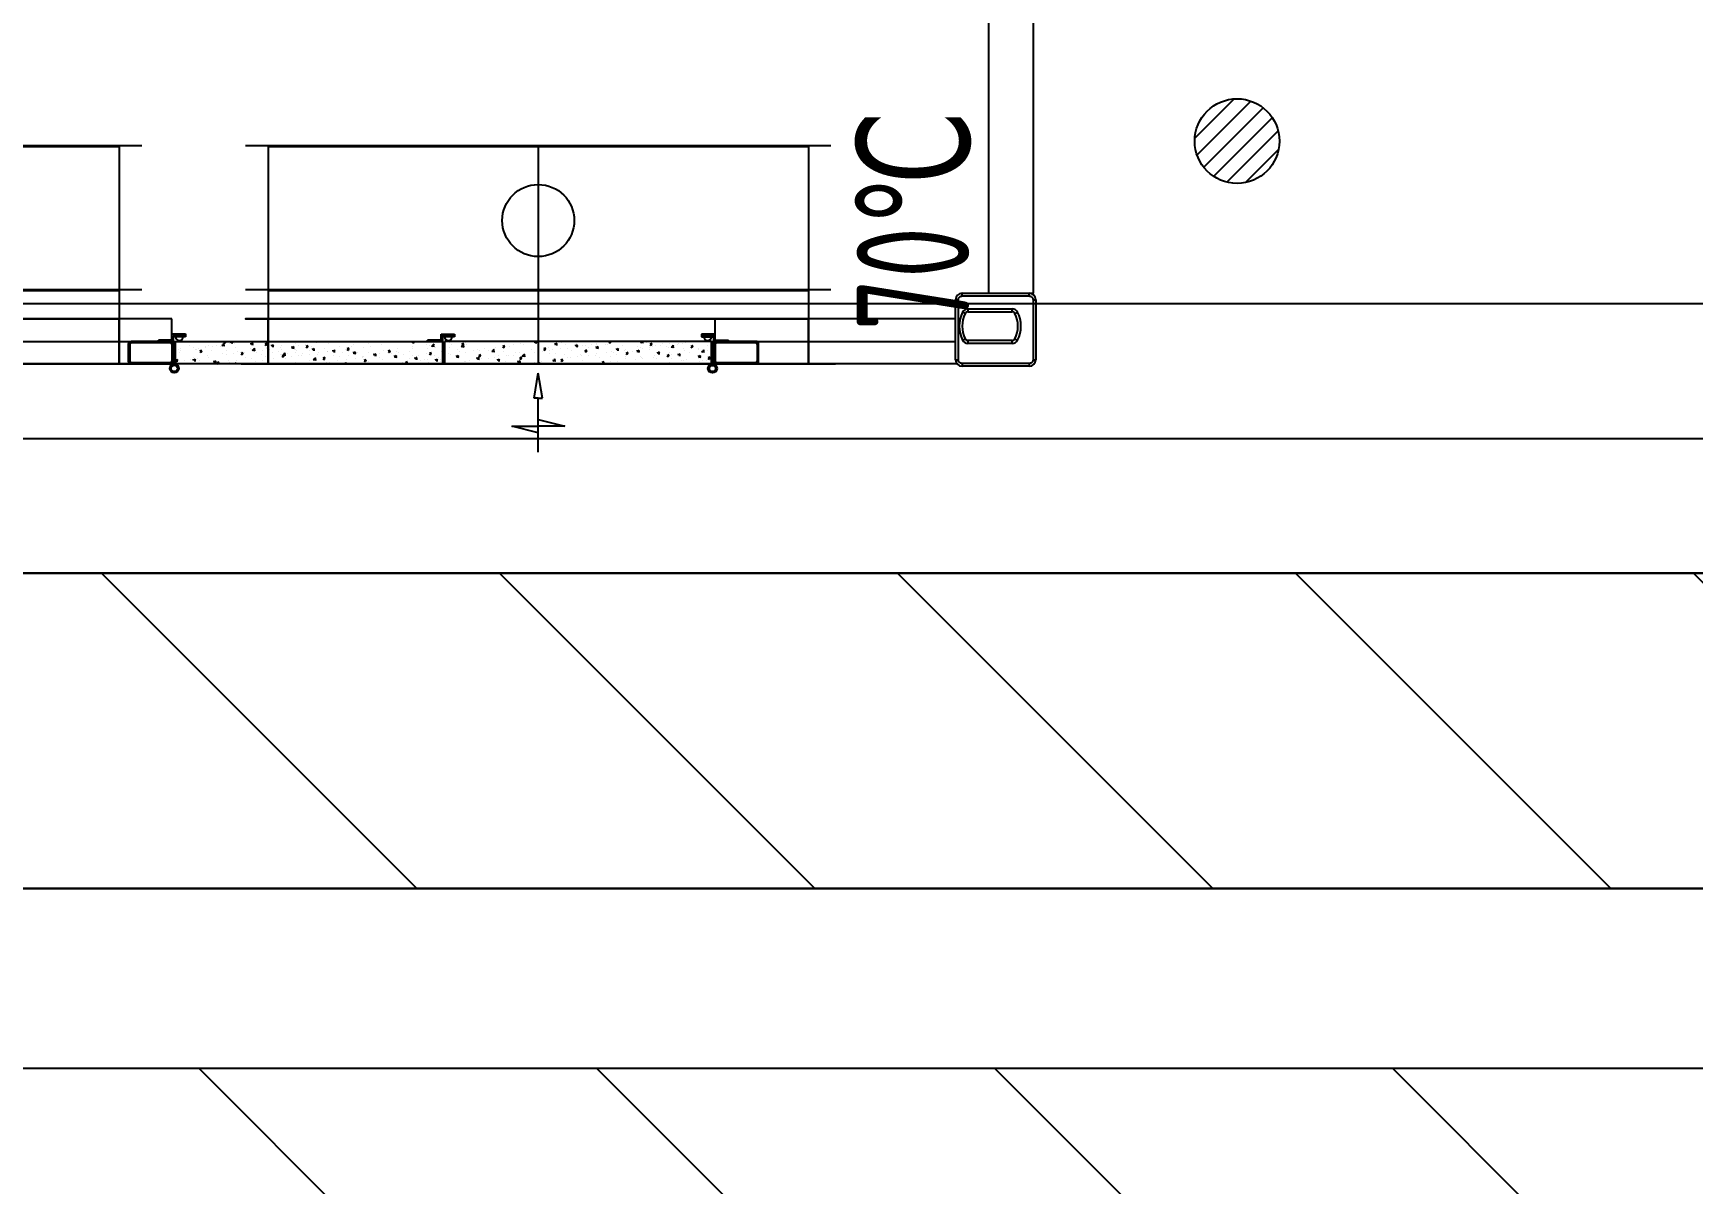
# Model space of a CAD drawing. Extents: x 758840 to 1108724, y -102573 to 143521.
# Drawn here: x 839160 to 842846, y 68672 to 71227 of the extents above; entities that cross this region are included whole.
import ezdxf
from ezdxf.enums import TextEntityAlignment as Align
from ezdxf.xclip import XClip

# ---------------------------------------------------------------- set-up
doc = ezdxf.new("R2010")
doc.units = 0
doc.header["$LTSCALE"] = 1000
doc.header["$MEASUREMENT"] = 0
for name, color, linetype in [('00-云线', 7, 'Continuous'), ('02电气-设备', 255, 'Continuous'), ('02电气-设备基础', 252, 'Continuous'), ('0400-EQUIP-新建地漏', 7, 'Continuous'), ('0421-暖通-风管-变压器区域排风', 3, 'Continuous'), ('电缆沟', 2, 'Continuous'), ('钢盖板', 6, 'Continuous')]:
    doc.layers.add(name, color=color, linetype=linetype)
doc.styles.add('TSSD_Dimension', font='Tssdeng.shx', dxfattribs={"width": 0.7, "bigfont": 'tssdchn.shx'})

# ---------------------------------------------------------------- blocks, each defined once
blk = doc.blocks.new('BD4-SRAL0101')
at = {"layer": '02电气-设备'}
for p, q in [((8372592.9, -4140761.4), (8372592.9, -4143637.4)), ((8372692.9, -4143637.4), (8372692.9, -4140761.4)), ((8372534.4, -4143637.4), (8372534.1, -4143637.4)), ((8372534.4, -4143637.4), (8372683.4, -4143637.4)), ((8372534.4, -4143643.4), (8372534.4, -4143637.4)), ((8372534.4, -4143643.4), (8372683.4, -4143643.4)), ((8372592.9, -4143637.4), (8372692.9, -4143637.4)), ((8372683.4, -4143637.4), (8372687.9, -4143637.4)), ((8372683.4, -4143643.4), (8372683.4, -4143637.4)), ((8372687.9, -4143637.4), (8372693.9, -4143637.4)), ((8372519.9, -4143651.6), (8372519.9, -4143651.9)), ((8372519.9, -4143784.9), (8372519.9, -4143651.9)), ((8372525.9, -4143651.9), (8372519.9, -4143651.9)), ((8372525.9, -4143784.9), (8372525.9, -4143651.9)), ((8372541.2, -4143682.2), (8372535.4, -4143679.2)), ((8372547, -4143672.1), (8372645.8, -4143672.1)), ((8372547, -4143672.1), (8372547, -4143678.6)), ((8372547, -4143678.6), (8372645.8, -4143678.6)), ((8372645.8, -4143678.6), (8372645.8, -4143672.1)), ((8372651.6, -4143682.2), (8372657.4, -4143679.2)), ((8372691.9, -4143651.9), (8372691.9, -4143784.9)), ((8372691.9, -4143651.9), (8372697.9, -4143651.9)), ((8372697.9, -4143651.9), (8372697.9, -4143784.9)), ((8370779.4, -4143694.4), (8360900.4, -4143694.4)), ((8370779.4, -4143744.4), (8370779.4, -4143694.4)), ((8372519.9, -4143694.3), (8371985.4, -4143694.3)), ((8371985.4, -4143694.3), (8371985.4, -4143744.3)), ((8372519.9, -4143744.3), (8372519.9, -4143694.3)), ((8360900.4, -4143744.4), (8370779.4, -4143744.4)), ((8370682.4, -4143750.4), (8370682.4, -4143788.4)), ((8370685.6, -4143750.4), (8370685.6, -4143788.4)), ((8370776.4, -4143744.4), (8370688.4, -4143744.4)), ((8370776.4, -4143747.6), (8370688.4, -4143747.6)), ((8370779.4, -4143741.2), (8370749.4, -4143741.2)), ((8370749.4, -4143744.2), (8370749.4, -4143741.2)), ((8370782.4, -4143744.2), (8370749.4, -4143744.2)), ((8370779.2, -4143750.4), (8370779.2, -4143788.4)), ((8370779.4, -4143730.8), (8370779.4, -4143727.8)), ((8370779.4, -4143727.8), (8370809.4, -4143727.8)), ((8370779.4, -4143741.2), (8370779.4, -4143727.8)), ((8370779.4, -4143727.8), (8370782.4, -4143727.8)), ((8370809.4, -4143730.8), (8370782.4, -4143730.8)), ((8370782.4, -4143730.8), (8370782.4, -4143744.2)), ((8370782.4, -4143734.6), (8370782.4, -4143730.8)), ((8370782.4, -4143730.8), (8370809.4, -4143730.8)), ((8370809.4, -4143733.8), (8370782.4, -4143733.8)), ((8370782.4, -4143744.3), (8370782.4, -4143794.5)), ((8370782.4, -4143744.3), (8370786.4, -4143744.3)), ((8370782.4, -4143788.4), (8370782.4, -4143750.4)), ((8370786.4, -4143744.3), (8370786.4, -4143794.5)), ((8370786.4, -4143744.4), (8371379.9, -4143744.4)), ((8370786.4, -4143794.4), (8370786.4, -4143744.4)), ((8370809.4, -4143727.8), (8370809.4, -4143730.8)), ((8370809.4, -4143730.8), (8370809.4, -4143733.8)), ((8370819.2, -4143753.6), (8370819.2, -4143753.6)), ((8370827.3, -4143758), (8370827.3, -4143758)), ((8370827.6, -4143744.5), (8370827.6, -4143744.4)), ((8370853.1, -4143755), (8370853.1, -4143755)), ((8370853.5, -4143757.3), (8370853.5, -4143757.3)), ((8370859.9, -4143753.5), (8370859.9, -4143753.5)), ((8370870.4, -4143755.3), (8370870.4, -4143755.3)), ((8370877.5, -4143754.1), (8370877.5, -4143754.1)), ((8370887, -4143756.4), (8370887, -4143756.4)), ((8370889.9, -4143752.7), (8370895.6, -4143753.6)), ((8370890.6, -4143754), (8370895.5, -4143748.8)), ((8370891.9, -4143749.4), (8370891.9, -4143749.4)), ((8370894.3, -4143746.2), (8370897.4, -4143748.4)), ((8370895.4, -4143755), (8370894.7, -4143748.9)), ((8370894.9, -4143745), (8370896.4, -4143744.4)), ((8370897.4, -4143748.4), (8370898.7, -4143744.5)), ((8370907.4, -4143748.9), (8370907.4, -4143748.9)), ((8370910.6, -4143747.8), (8370909.9, -4143744.4)), ((8370910.7, -4143746.7), (8370912.6, -4143744.4)), ((8370910.7, -4143746.7), (8370914.5, -4143747.1)), ((8370917.6, -4143748.8), (8370917.6, -4143748.8)), ((8370920.9, -4143757.9), (8370920.9, -4143757.9)), ((8370924.9, -4143744.7), (8370924.9, -4143744.7)), ((8370933.5, -4143746.8), (8370933.5, -4143746.8)), ((8370956.1, -4143751.8), (8370955.4, -4143747.8)), ((8370956.2, -4143750.6), (8370959.3, -4143747)), ((8370956.2, -4143750.7), (8370960, -4143751.1)), ((8370985.5, -4143751.3), (8370988.7, -4143753.5)), ((8370986.1, -4143750), (8370990.6, -4143748.3)), ((8370988.7, -4143753.4), (8370990, -4143749.6)), ((8370988.8, -4143757.3), (8370988.8, -4143757.3)), ((8371001.6, -4143755.8), (8371000.9, -4143751.8)), ((8371001.8, -4143754.6), (8371004.8, -4143751)), ((8371001.8, -4143754.7), (8371005.6, -4143755)), ((8371020.9, -4143758.1), (8371020.9, -4143758.1)), ((8371021.8, -4143752.5), (8371021.8, -4143752.5)), ((8371047.2, -4143759.8), (8371046.5, -4143755.8)), ((8371047.3, -4143758.6), (8371050.4, -4143755)), ((8371054.4, -4143748), (8371054.4, -4143748)), ((8371061, -4143752.8), (8371061, -4143752.8)), ((8371076.8, -4143756.4), (8371079.9, -4143758.5)), ((8371076.9, -4143750.7), (8371076.9, -4143750.7)), ((8371077.4, -4143755.1), (8371081.8, -4143753.4)), ((8371079.9, -4143758.5), (8371081.2, -4143754.7)), ((8371089.9, -4143755), (8371089.9, -4143755)), ((8371101, -4143747.6), (8371101, -4143747.6)), ((8371127, -4143748.7), (8371127, -4143748.7)), ((8371151.3, -4143755.9), (8371151.3, -4143755.9)), ((8371179.2, -4143756.3), (8371179.2, -4143756.3)), ((8371183.4, -4143751.8), (8371183.4, -4143751.8)), ((8371204.4, -4143756.8), (8371204.4, -4143756.8)), ((8371216.3, -4143747), (8371216.3, -4143747)), ((8371216.3, -4143749.9), (8371216.3, -4143749.9)), ((8371220.3, -4143754.7), (8371220.3, -4143754.7)), ((8371244.3, -4143751.5), (8371244.3, -4143751.5)), ((8371284.5, -4143746.2), (8371284.5, -4143746.2)), ((8371288.8, -4143744.7), (8371289.1, -4143744.4)), ((8371293.6, -4143745.7), (8371293.4, -4143744.4)), ((8371312.7, -4143746.1), (8371315.8, -4143748.2)), ((8371313.2, -4143744.8), (8371314.4, -4143744.4)), ((8371313.2, -4143754.9), (8371313.2, -4143754.9)), ((8371315.8, -4143748.2), (8371317.1, -4143744.4)), ((8371345.8, -4143750.4), (8371345.8, -4143750.4)), ((8371376.9, -4143741.4), (8371346.9, -4143741.4)), ((8371346.9, -4143744.4), (8371346.9, -4143741.4)), ((8371379.9, -4143744.4), (8371346.9, -4143744.4)), ((8371351.6, -4143753.1), (8371351.6, -4143753.1)), ((8371355.9, -4143753.9), (8371361.6, -4143754.8)), ((8371356.5, -4143755.2), (8371361.5, -4143750)), ((8371361.3, -4143756.2), (8371360.6, -4143750.1)), ((8371376.9, -4143730.9), (8371376.9, -4143727.9)), ((8371376.9, -4143727.9), (8371406.9, -4143727.9)), ((8371376.9, -4143741.4), (8371376.9, -4143727.9)), ((8371376.9, -4143727.9), (8371379.9, -4143727.9)), ((8371377.9, -4143746.3), (8371377.9, -4143746.3)), ((8371406.9, -4143730.9), (8371379.9, -4143730.9)), ((8371379.9, -4143730.9), (8371379.9, -4143744.4)), ((8371379.9, -4143734.7), (8371379.9, -4143730.9)), ((8371379.9, -4143730.9), (8371406.9, -4143730.9)), ((8371406.9, -4143733.9), (8371379.9, -4143733.9)), ((8371379.9, -4143744.4), (8371379.9, -4143794.4)), ((8371977.9, -4143744.4), (8371384.9, -4143744.4)), ((8371384.9, -4143744.4), (8371384.9, -4143794.4)), ((8371394.7, -4143747.6), (8371394.7, -4143747.6)), ((8371395.8, -4143757.2), (8371395.8, -4143757.2)), ((8371399.2, -4143751.8), (8371399.2, -4143751.8)), ((8371406.9, -4143727.9), (8371406.9, -4143730.9)), ((8371406.9, -4143730.9), (8371406.9, -4143733.9)), ((8371410.6, -4143745.5), (8371410.6, -4143745.5)), ((8371421.9, -4143755.1), (8371427.5, -4143756)), ((8371422.3, -4143751.1), (8371425.5, -4143753.2)), ((8371422.5, -4143756.4), (8371427.4, -4143751.3)), ((8371422.9, -4143749.8), (8371427.3, -4143748.1)), ((8371425.4, -4143753.2), (8371426.7, -4143749.3)), ((8371427.3, -4143757.4), (8371426.6, -4143751.3)), ((8371431.8, -4143747.3), (8371431.8, -4143747.3)), ((8371432.8, -4143750.8), (8371432.8, -4143750.8)), ((8371469.9, -4143744.5), (8371469.9, -4143744.5)), ((8371498, -4143756.9), (8371498, -4143756.9)), ((8371513.6, -4143756.1), (8371516.7, -4143758.3)), ((8371514.1, -4143754.9), (8371518.6, -4143753.1)), ((8371516.7, -4143758.3), (8371518, -4143754.4)), ((8371528.7, -4143755.2), (8371528.7, -4143755.2)), ((8371538.1, -4143751.6), (8371538.1, -4143751.6)), ((8371554, -4143749.5), (8371554, -4143749.5)), ((8371560.8, -4143751.1), (8371560.8, -4143751.1)), ((8371576.2, -4143744.6), (8371576.2, -4143744.6)), ((8371578, -4143746.3), (8371578, -4143746.3)), ((8371586, -4143747.9), (8371585.4, -4143744.4)), ((8371586.2, -4143746.8), (8371588.2, -4143744.4)), ((8371586.2, -4143746.9), (8371590, -4143747.2)), ((8371593.7, -4143746.4), (8371593.7, -4143746.4)), ((8371605.4, -4143759.9), (8371609.8, -4143758.2)), ((8371610.1, -4143746.1), (8371610.1, -4143746.1)), ((8371615.4, -4143756.9), (8371615.4, -4143756.9)), ((8371631.6, -4143751.9), (8371630.8, -4143747.9)), ((8371631.7, -4143750.7), (8371634.8, -4143747.1)), ((8371631.7, -4143750.8), (8371635.5, -4143751.2)), ((8371644, -4143747.5), (8371644, -4143747.5)), ((8371652.4, -4143750.6), (8371652.4, -4143750.6)), ((8371677.1, -4143755.9), (8371676.4, -4143751.9)), ((8371677.3, -4143754.7), (8371680.3, -4143751.1)), ((8371677.3, -4143754.8), (8371681.1, -4143755.2)), ((8371677.9, -4143748.9), (8371677.9, -4143748.9)), ((8371681.5, -4143755.5), (8371681.5, -4143755.5)), ((8371690.6, -4143754.2), (8371690.6, -4143754.2)), ((8371697.4, -4143753.4), (8371697.4, -4143753.4)), ((8371704.7, -4143758.2), (8371704.7, -4143758.2)), ((8371711.8, -4143750.4), (8371711.8, -4143750.4)), ((8371721.4, -4143750.3), (8371721.4, -4143750.3)), ((8371722.7, -4143759.9), (8371721.9, -4143755.9)), ((8371722.8, -4143758.7), (8371725.9, -4143755.1)), ((8371723.2, -4143749.7), (8371723.2, -4143749.7)), ((8371741.7, -4143751.8), (8371741.7, -4143751.8)), ((8371745.7, -4143751.8), (8371745.7, -4143751.8)), ((8371749.4, -4143745.8), (8371752.6, -4143748)), ((8371750, -4143744.5), (8371750.3, -4143744.4)), ((8371752.6, -4143747.9), (8371753.8, -4143744.4)), ((8371755.3, -4143745.7), (8371755.3, -4143745.7)), ((8371761.5, -4143745), (8371761.5, -4143745)), ((8371766.2, -4143744.7), (8371766.2, -4143744.7)), ((8371778.7, -4143745.5), (8371778.7, -4143745.5)), ((8371779.6, -4143753.2), (8371779.6, -4143753.2)), ((8371800.1, -4143746.1), (8371800.1, -4143746.1)), ((8371813.5, -4143754.7), (8371813.5, -4143754.7)), ((8371820.1, -4143745.8), (8371825.7, -4143746.7)), ((8371820.1, -4143757.6), (8371820.1, -4143757.6)), ((8371820.7, -4143747.1), (8371823.3, -4143744.4)), ((8371825.5, -4143748.1), (8371825.1, -4143744.4)), ((8371834, -4143747.6), (8371834, -4143747.6)), ((8371840.7, -4143750.9), (8371843.8, -4143753)), ((8371840.8, -4143757.4), (8371840.8, -4143757.4)), ((8371841.3, -4143749.6), (8371845.7, -4143747.9)), ((8371843.8, -4143753), (8371845.1, -4143749.2)), ((8371847.4, -4143756.1), (8371847.4, -4143756.1)), ((8371852.2, -4143753.5), (8371852.2, -4143753.5)), ((8371864.8, -4143754.2), (8371864.8, -4143754.2)), ((8371867.9, -4143749), (8371867.9, -4143749)), ((8371877, -4143755), (8371877, -4143755)), ((8371881.3, -4143757.5), (8371881.3, -4143757.5)), ((8371885.2, -4143748.7), (8371885.2, -4143748.7)), ((8371887.8, -4143756.3), (8371893.5, -4143757.2)), ((8371888.5, -4143757.6), (8371893.4, -4143752.5)), ((8371893.3, -4143758.6), (8371892.6, -4143752.6)), ((8371901.8, -4143750.4), (8371901.8, -4143750.4)), ((8371904.9, -4143749), (8371904.9, -4143749)), ((8371914.1, -4143748.6), (8371914.1, -4143748.6)), ((8371920.8, -4143746.9), (8371920.8, -4143746.9)), ((8371931.9, -4143756), (8371935.1, -4143758.1)), ((8371932.5, -4143754.7), (8371937, -4143753)), ((8371935.1, -4143758.1), (8371936.4, -4143754.3)), ((8371935.7, -4143751.9), (8371935.7, -4143751.9)), ((8371985.4, -4143727.9), (8371955.4, -4143727.9)), ((8371955.4, -4143727.9), (8371955.4, -4143730.9)), ((8371955.4, -4143730.9), (8371982.4, -4143730.9)), ((8371982.4, -4143730.9), (8371955.4, -4143730.9)), ((8371955.4, -4143730.9), (8371955.4, -4143733.9)), ((8371955.4, -4143733.9), (8371982.4, -4143733.9)), ((8371969.6, -4143753.3), (8371969.6, -4143753.3)), ((8371977.9, -4143794.4), (8371977.9, -4143744.4)), ((8371977.9, -4143744.4), (8371977.9, -4143794.6)), ((8371977.9, -4143744.4), (8371981.9, -4143744.4)), ((8371981.9, -4143744.4), (8371981.9, -4143794.6)), ((8371985.4, -4143727.9), (8371982.4, -4143727.9)), ((8371982.4, -4143730.9), (8371982.4, -4143744.3)), ((8371982.4, -4143734.7), (8371982.4, -4143730.9)), ((8371982.4, -4143744.3), (8372015.4, -4143744.3)), ((8371982.4, -4143750.3), (8371982.4, -4143788.3)), ((8371985.4, -4143730.9), (8371985.4, -4143727.9)), ((8371985.4, -4143741.3), (8371985.4, -4143727.9)), ((8371985.4, -4143741.3), (8372015.4, -4143741.3)), ((8371985.4, -4143744.3), (8372519.9, -4143744.3)), ((8371985.6, -4143750.3), (8371985.6, -4143788.3)), ((8372076.4, -4143744.3), (8371988.4, -4143744.3)), ((8372076.4, -4143747.5), (8371988.4, -4143747.5)), ((8372015.4, -4143744.3), (8372015.4, -4143741.3)), ((8372076.4, -4143744.3), (8372519.9, -4143744.3)), ((8372079.2, -4143750.3), (8372079.2, -4143788.3)), ((8372082.4, -4143788.3), (8372082.4, -4143750.3)), ((8372535.4, -4143741.5), (8372541.2, -4143738.6)), ((8372547, -4143742.1), (8372547, -4143748.6)), ((8372645.8, -4143742.1), (8372547, -4143742.1)), ((8372645.8, -4143748.6), (8372547, -4143748.6)), ((8372645.8, -4143748.6), (8372645.8, -4143742.1)), ((8372651.6, -4143738.6), (8372657.4, -4143741.5)), ((8372523.4, -4143794.4), (8359159.9, -4143794.4)), ((8370688.4, -4143791.2), (8370776.4, -4143791.2)), ((8370688.4, -4143794.4), (8370776.4, -4143794.4)), ((8370786.4, -4143782.9), (8370786.6, -4143782.9)), ((8371379.9, -4143794.4), (8370786.4, -4143794.4)), ((8370787.6, -4143787.2), (8370790.7, -4143789.3)), ((8370788.1, -4143785.9), (8370792.6, -4143784.2)), ((8370790.7, -4143789.3), (8370792, -4143785.5)), ((8370793.5, -4143783.9), (8370793.5, -4143783.9)), ((8370794.3, -4143762.7), (8370794.3, -4143762.7)), ((8370796.3, -4143768), (8370796.3, -4143768)), ((8370797.5, -4143764.7), (8370797.5, -4143764.7)), ((8370798.7, -4143760.7), (8370798.7, -4143760.7)), ((8370806.5, -4143785.9), (8370806.5, -4143785.9)), ((8370820.9, -4143784.4), (8370820.9, -4143784.4)), ((8370826.5, -4143779.1), (8370826.5, -4143779.1)), ((8370828.3, -4143787.6), (8370827.5, -4143783.6)), ((8370828.4, -4143786.5), (8370831.5, -4143782.8)), ((8370828.4, -4143786.5), (8370832.2, -4143786.9)), ((8370832.6, -4143762.1), (8370832.6, -4143762.1)), ((8370833.3, -4143761.6), (8370833.3, -4143761.6)), ((8370836.8, -4143782.3), (8370836.8, -4143782.3)), ((8370837.6, -4143759.4), (8370837.6, -4143759.4)), ((8370840.4, -4143787.3), (8370840.4, -4143787.3)), ((8370840.9, -4143766.7), (8370844.1, -4143768.9)), ((8370841.5, -4143765.4), (8370845.9, -4143763.7)), ((8370844.1, -4143768.8), (8370845.4, -4143765)), ((8370859.1, -4143774.6), (8370859.1, -4143774.6)), ((8370860.8, -4143779.2), (8370860.8, -4143779.2)), ((8370866.5, -4143763.5), (8370866.5, -4143763.5)), ((8370867.7, -4143793.2), (8370867.7, -4143793.2)), ((8370873.8, -4143791.6), (8370873.1, -4143787.6)), ((8370873.9, -4143790.5), (8370877.7, -4143790.9)), ((8370874, -4143790.4), (8370877, -4143786.8)), ((8370874.3, -4143788.7), (8370874.3, -4143788.7)), ((8370878.8, -4143792.3), (8370881.9, -4143794.4)), ((8370879.4, -4143791), (8370883.9, -4143789.3)), ((8370882, -4143794.4), (8370883.3, -4143790.6)), ((8370890.4, -4143791.7), (8370890.4, -4143791.7)), ((8370891.2, -4143770.6), (8370891.2, -4143770.6)), ((8370900.4, -4143765), (8370900.4, -4143765)), ((8370900.9, -4143773.9), (8370900.9, -4143773.9)), ((8370904.8, -4143786.8), (8370904.8, -4143786.8)), ((8370908.2, -4143790.1), (8370908.2, -4143790.1)), ((8370916.8, -4143771.8), (8370916.8, -4143771.8)), ((8370919.1, -4143794.4), (8370918.6, -4143791.6)), ((8370919.6, -4143794.4), (8370922.6, -4143790.8)), ((8370923.4, -4143786.9), (8370923.4, -4143786.9)), ((8370924.1, -4143765.8), (8370924.1, -4143765.8)), ((8370924.1, -4143793.7), (8370924.1, -4143793.7)), ((8370932.2, -4143771.8), (8370935.3, -4143773.9)), ((8370932.8, -4143770.5), (8370937.2, -4143768.8)), ((8370934.3, -4143766.4), (8370934.3, -4143766.4)), ((8370935.3, -4143773.9), (8370936.6, -4143770.1)), ((8370940.9, -4143768.6), (8370940.9, -4143768.6)), ((8370941.8, -4143780.5), (8370941.8, -4143780.5)), ((8370942.1, -4143791.6), (8370942.1, -4143791.6)), ((8370954.8, -4143759.3), (8370954.8, -4143759.3)), ((8370956, -4143782.5), (8370956, -4143782.5)), ((8370956.7, -4143761.3), (8370956.7, -4143761.3)), ((8370957.7, -4143763.2), (8370963.4, -4143764.1)), ((8370958.3, -4143764.5), (8370963.3, -4143759.3)), ((8370963.1, -4143765.5), (8370962.4, -4143759.4)), ((8370964.3, -4143788.4), (8370964.3, -4143788.4)), ((8370968.1, -4143767.8), (8370968.1, -4143767.8)), ((8370976, -4143793), (8370976, -4143793)), ((8370978.8, -4143774.1), (8370978.8, -4143774.1)), ((8370980.1, -4143786.3), (8370980.1, -4143786.3)), ((8370981, -4143763.4), (8370981, -4143763.4)), ((8370988, -4143778.4), (8370988, -4143778.4)), ((8370988.7, -4143760.7), (8370988.7, -4143760.7)), ((8370994.1, -4143788), (8370994.1, -4143788)), ((8370996.9, -4143761.3), (8370996.9, -4143761.3)), ((8371002, -4143769.3), (8371002, -4143769.3)), ((8371004.2, -4143783.1), (8371004.2, -4143783.1)), ((8371015.9, -4143767.7), (8371015.9, -4143767.7)), ((8371021, -4143773.6), (8371021, -4143773.6)), ((8371022.6, -4143762.2), (8371022.6, -4143762.2)), ((8371023.4, -4143776.9), (8371026.6, -4143779)), ((8371024, -4143775.6), (8371028.5, -4143773.9)), ((8371025.5, -4143773.7), (8371031.1, -4143774.6)), ((8371026.1, -4143775), (8371031, -4143769.9)), ((8371026.6, -4143779), (8371027.9, -4143775.2)), ((8371030.9, -4143776), (8371030.2, -4143770)), ((8371031.1, -4143781.7), (8371031.1, -4143781.7)), ((8371035.9, -4143770.7), (8371035.9, -4143770.7)), ((8371044.3, -4143777.9), (8371044.3, -4143777.9)), ((8371047.3, -4143758.7), (8371051.1, -4143759)), ((8371052.9, -4143761.4), (8371052.9, -4143761.4)), ((8371052.9, -4143790.3), (8371052.9, -4143790.3)), ((8371053.6, -4143769.2), (8371053.6, -4143769.2)), ((8371056.5, -4143763.6), (8371056.5, -4143763.6)), ((8371060.2, -4143775.8), (8371060.2, -4143775.8)), ((8371068.1, -4143775.3), (8371068.1, -4143775.3)), ((8371069.8, -4143772.1), (8371069.8, -4143772.1)), ((8371084.2, -4143772.6), (8371084.2, -4143772.6)), ((8371084.9, -4143786.2), (8371084.9, -4143786.2)), ((8371085.7, -4143765.1), (8371085.7, -4143765.1)), ((8371090.4, -4143765), (8371090.4, -4143765)), ((8371092.7, -4143763.7), (8371092, -4143759.8)), ((8371092.9, -4143762.6), (8371095.9, -4143758.9)), ((8371092.9, -4143762.7), (8371096.7, -4143763)), ((8371093.2, -4143784.2), (8371098.9, -4143785.1)), ((8371093.9, -4143785.5), (8371098.8, -4143780.4)), ((8371098.7, -4143786.5), (8371098, -4143780.5)), ((8371103.7, -4143773.6), (8371103.7, -4143773.6)), ((8371105.2, -4143769), (8371105.2, -4143769)), ((8371107.6, -4143792.4), (8371107.6, -4143792.4)), ((8371114.7, -4143782), (8371117.8, -4143784.1)), ((8371115.3, -4143780.7), (8371119.7, -4143779)), ((8371117.8, -4143784.1), (8371119.1, -4143780.3)), ((8371117.9, -4143781.5), (8371117.9, -4143781.5)), ((8371118.7, -4143760.3), (8371118.7, -4143760.3)), ((8371123.5, -4143790.3), (8371123.5, -4143790.3)), ((8371124.2, -4143766.5), (8371124.2, -4143766.5)), ((8371124.4, -4143767.3), (8371124.4, -4143767.3)), ((8371129.4, -4143791.2), (8371129.4, -4143791.2)), ((8371138.3, -4143767.7), (8371137.5, -4143763.7)), ((8371137.6, -4143775), (8371137.6, -4143775)), ((8371138.4, -4143766.6), (8371141.5, -4143762.9)), ((8371138.4, -4143766.7), (8371142.2, -4143767)), ((8371140.2, -4143765.2), (8371140.2, -4143765.2)), ((8371142.2, -4143762.6), (8371142.2, -4143762.6)), ((8371147.6, -4143787.1), (8371147.6, -4143787.1)), ((8371150.5, -4143777), (8371150.5, -4143777)), ((8371158.1, -4143767.9), (8371158.1, -4143767.9)), ((8371163.2, -4143794.4), (8371166.6, -4143790.9)), ((8371164.3, -4143762.1), (8371164.3, -4143762.1)), ((8371166.1, -4143794.4), (8371165.7, -4143791)), ((8371166.4, -4143784.8), (8371166.4, -4143784.8)), ((8371168, -4143761.5), (8371171.2, -4143763.6)), ((8371168.6, -4143760.2), (8371173.1, -4143758.5)), ((8371171.2, -4143763.6), (8371172.5, -4143759.8)), ((8371171.5, -4143776.4), (8371171.5, -4143776.4)), ((8371181.8, -4143794.1), (8371181.8, -4143794.1)), ((8371182.6, -4143772.9), (8371182.6, -4143772.9)), ((8371183.8, -4143771.7), (8371183.1, -4143767.7)), ((8371184, -4143770.6), (8371187, -4143766.9)), ((8371184, -4143770.7), (8371187.8, -4143771)), ((8371187.7, -4143781.8), (8371187.7, -4143781.8)), ((8371192, -4143769.3), (8371192, -4143769.3)), ((8371203.5, -4143778.5), (8371203.5, -4143778.5)), ((8371203.6, -4143779.7), (8371203.6, -4143779.7)), ((8371205.4, -4143777.9), (8371205.4, -4143777.9)), ((8371205.9, -4143787.1), (8371209.1, -4143789.2)), ((8371206.5, -4143785.8), (8371211, -4143784.1)), ((8371209.1, -4143789.2), (8371210.4, -4143785.3)), ((8371214.8, -4143789.3), (8371214.8, -4143789.3)), ((8371215.6, -4143768.2), (8371215.6, -4143768.2)), ((8371225.9, -4143770.8), (8371225.9, -4143770.8)), ((8371227.6, -4143776.6), (8371227.6, -4143776.6)), ((8371229.4, -4143775.7), (8371228.6, -4143771.7)), ((8371229.5, -4143774.6), (8371232.6, -4143770.9)), ((8371229.5, -4143774.6), (8371233.3, -4143775)), ((8371239.3, -4143779.3), (8371239.3, -4143779.3)), ((8371240.5, -4143772.1), (8371240.5, -4143772.1)), ((8371247.4, -4143784.8), (8371247.4, -4143784.8)), ((8371248.2, -4143763.7), (8371248.2, -4143763.7)), ((8371259.3, -4143766.6), (8371262.5, -4143768.7)), ((8371259.8, -4143772.2), (8371259.8, -4143772.2)), ((8371259.9, -4143765.3), (8371264.3, -4143763.6)), ((8371262.5, -4143768.7), (8371263.7, -4143764.9)), ((8371266.9, -4143794.2), (8371266.9, -4143794.2)), ((8371267.7, -4143771.3), (8371267.7, -4143771.3)), ((8371273.2, -4143780.7), (8371273.2, -4143780.7)), ((8371274.9, -4143779.7), (8371274.2, -4143775.7)), ((8371275, -4143778.6), (8371278.8, -4143779)), ((8371275.1, -4143778.5), (8371278.1, -4143774.9)), ((8371277.5, -4143765.8), (8371277.5, -4143765.8)), ((8371279.5, -4143780.8), (8371279.5, -4143780.8)), ((8371280.2, -4143759.6), (8371280.2, -4143759.6)), ((8371283.6, -4143769.2), (8371283.6, -4143769.2)), ((8371291, -4143791.1), (8371291, -4143791.1)), ((8371293.7, -4143773.6), (8371293.7, -4143773.6)), ((8371297.2, -4143792.2), (8371300.4, -4143794.3)), ((8371297.8, -4143790.9), (8371302.2, -4143789.2)), ((8371300.4, -4143794.3), (8371301.6, -4143790.4)), ((8371307.1, -4143782.2), (8371307.1, -4143782.2)), ((8371307.7, -4143766), (8371307.7, -4143766)), ((8371312.5, -4143776), (8371312.5, -4143776)), ((8371314.6, -4143759.4), (8371314.6, -4143759.4)), ((8371320.5, -4143783.7), (8371319.7, -4143779.7)), ((8371320.6, -4143782.5), (8371323.7, -4143778.9)), ((8371320.6, -4143782.6), (8371324.4, -4143782.9)), ((8371327.6, -4143775.1), (8371327.6, -4143775.1)), ((8371331.1, -4143785.8), (8371331.1, -4143785.8)), ((8371341, -4143783.6), (8371341, -4143783.6)), ((8371344.3, -4143792.7), (8371344.3, -4143792.7)), ((8371345.1, -4143771.6), (8371345.1, -4143771.6)), ((8371347, -4143783.7), (8371347, -4143783.7)), ((8371347.8, -4143760.7), (8371347.8, -4143760.7)), ((8371349, -4143790.9), (8371349, -4143790.9)), ((8371350.6, -4143771.7), (8371353.7, -4143773.8)), ((8371351.1, -4143770.4), (8371355.6, -4143768.7)), ((8371353.7, -4143773.8), (8371355, -4143770)), ((8371361.5, -4143776.5), (8371361.5, -4143776.5)), ((8371363.7, -4143758.7), (8371363.7, -4143758.7)), ((8371366, -4143787.7), (8371365.3, -4143783.7)), ((8371366.1, -4143786.5), (8371369.2, -4143782.9)), ((8371366.1, -4143786.6), (8371369.9, -4143786.9)), ((8371371, -4143780.5), (8371371, -4143780.5)), ((8371374.9, -4143785), (8371374.9, -4143785)), ((8371376.4, -4143788.6), (8371376.4, -4143788.6)), ((8371377.1, -4143767.5), (8371377.1, -4143767.5)), ((8371384.9, -4143794.4), (8371977.9, -4143794.4)), ((8371393.9, -4143770.6), (8371393.9, -4143770.6)), ((8371397.7, -4143794.1), (8371397.7, -4143794.1)), ((8371398.4, -4143773), (8371398.4, -4143773)), ((8371401.2, -4143792.4), (8371401.2, -4143792.4)), ((8371411.2, -4143794.4), (8371411.9, -4143794.1)), ((8371412.7, -4143779.7), (8371411.9, -4143775.8)), ((8371412.8, -4143778.6), (8371415.9, -4143774.9)), ((8371412.8, -4143778.7), (8371416.6, -4143779)), ((8371414.6, -4143762.7), (8371414.6, -4143762.7)), ((8371417.9, -4143767.4), (8371417.9, -4143767.4)), ((8371430.2, -4143788.7), (8371430.2, -4143788.7)), ((8371430.3, -4143789.6), (8371430.3, -4143789.6)), ((8371431, -4143768.5), (8371431, -4143768.5)), ((8371441.3, -4143787.2), (8371441.3, -4143787.2)), ((8371448.5, -4143764.1), (8371448.5, -4143764.1)), ((8371457.2, -4143785.1), (8371457.2, -4143785.1)), ((8371458.2, -4143783.7), (8371457.5, -4143779.7)), ((8371458, -4143762.1), (8371458, -4143762.1)), ((8371458.3, -4143782.6), (8371461.4, -4143778.9)), ((8371458.3, -4143782.7), (8371462.1, -4143783)), ((8371460.2, -4143776.6), (8371463.4, -4143778.7)), ((8371460.8, -4143775.3), (8371465.2, -4143773.6)), ((8371462.3, -4143785.6), (8371462.3, -4143785.6)), ((8371463.1, -4143764.4), (8371463.1, -4143764.4)), ((8371463.4, -4143778.7), (8371464.6, -4143774.9)), ((8371467.2, -4143782.4), (8371467.2, -4143782.4)), ((8371473.9, -4143760), (8371473.9, -4143760)), ((8371481.3, -4143781.9), (8371481.3, -4143781.9)), ((8371482.4, -4143765.5), (8371482.4, -4143765.5)), ((8371489.6, -4143765.6), (8371495.3, -4143766.5)), ((8371490.3, -4143766.9), (8371495.2, -4143761.8)), ((8371495.1, -4143767.9), (8371494.4, -4143761.9)), ((8371495.3, -4143780.8), (8371495.3, -4143780.8)), ((8371496.1, -4143759.7), (8371496.1, -4143759.7)), ((8371503.8, -4143787.7), (8371503, -4143783.7)), ((8371503.9, -4143786.6), (8371507, -4143782.9)), ((8371503.9, -4143786.6), (8371507.7, -4143787)), ((8371504.3, -4143776), (8371504.3, -4143776)), ((8371516.3, -4143767), (8371516.3, -4143767)), ((8371519.5, -4143789.9), (8371519.5, -4143789.9)), ((8371521.4, -4143776.6), (8371521.4, -4143776.6)), ((8371527.9, -4143776.3), (8371527.9, -4143776.3)), ((8371537.3, -4143774.5), (8371537.3, -4143774.5)), ((8371541.3, -4143769.7), (8371541.3, -4143769.7)), ((8371549.3, -4143791.7), (8371548.6, -4143787.7)), ((8371549.4, -4143790.5), (8371552.5, -4143786.9)), ((8371549.4, -4143790.6), (8371553.2, -4143791)), ((8371550.2, -4143768.4), (8371550.2, -4143768.4)), ((8371551.5, -4143781.7), (8371554.6, -4143783.8)), ((8371552, -4143780.4), (8371556.5, -4143778.7)), ((8371554.6, -4143783.8), (8371555.9, -4143780)), ((8371556.5, -4143783.6), (8371556.5, -4143783.6)), ((8371557.4, -4143776.1), (8371563.1, -4143777)), ((8371558, -4143777.4), (8371563, -4143772.3)), ((8371559.2, -4143793.4), (8371559.2, -4143793.4)), ((8371560, -4143772.3), (8371560, -4143772.3)), ((8371561.3, -4143771.4), (8371561.3, -4143771.4)), ((8371562.8, -4143778.4), (8371562.1, -4143772.4)), ((8371578.3, -4143763.3), (8371578.3, -4143763.3)), ((8371584.1, -4143769.8), (8371584.1, -4143769.8)), ((8371584.7, -4143791.1), (8371584.7, -4143791.1)), ((8371592.2, -4143788.6), (8371592.2, -4143788.6)), ((8371593, -4143767.5), (8371593, -4143767.5)), ((8371593.6, -4143777.2), (8371593.6, -4143777.2)), ((8371594.6, -4143794.4), (8371594.1, -4143791.7)), ((8371595.1, -4143794.4), (8371598, -4143790.9)), ((8371600.6, -4143789), (8371600.6, -4143789)), ((8371601.4, -4143766.1), (8371601.4, -4143766.1)), ((8371604.8, -4143761.2), (8371608, -4143763.4)), ((8371608, -4143763.3), (8371609.3, -4143759.5)), ((8371617.3, -4143764), (8371617.3, -4143764)), ((8371618, -4143771.3), (8371618, -4143771.3)), ((8371624.7, -4143785.9), (8371624.7, -4143785.9)), ((8371624.8, -4143784.2), (8371624.8, -4143784.2)), ((8371625.2, -4143786.6), (8371630.8, -4143787.5)), ((8371625.6, -4143763), (8371625.6, -4143763)), ((8371625.8, -4143787.9), (8371630.7, -4143782.8)), ((8371630.6, -4143788.9), (8371629.9, -4143782.9)), ((8371630.6, -4143770.9), (8371630.6, -4143770.9)), ((8371641.4, -4143760.8), (8371641.4, -4143760.8)), ((8371642.7, -4143786.8), (8371645.9, -4143788.9)), ((8371643.3, -4143785.5), (8371647.7, -4143783.8)), ((8371645.9, -4143788.9), (8371647.2, -4143785.1)), ((8371651.9, -4143772.7), (8371651.9, -4143772.7)), ((8371654.8, -4143793.1), (8371654.8, -4143793.1)), ((8371656.9, -4143780.1), (8371656.9, -4143780.1)), ((8371657.7, -4143759), (8371657.7, -4143759)), ((8371664.8, -4143780.6), (8371664.8, -4143780.6)), ((8371667.6, -4143764.5), (8371667.6, -4143764.5)), ((8371680.7, -4143778.5), (8371680.7, -4143778.5)), ((8371685.7, -4143774.1), (8371685.7, -4143774.1)), ((8371689.9, -4143775.3), (8371689.9, -4143775.3)), ((8371691.9, -4143786.7), (8371691.9, -4143786.7)), ((8371696.1, -4143766.3), (8371699.2, -4143768.4)), ((8371696.7, -4143765), (8371701.1, -4143763.3)), ((8371697.4, -4143794.4), (8371698.5, -4143793.3)), ((8371697.8, -4143794.4), (8371697.7, -4143793.4)), ((8371699.2, -4143768.4), (8371700.5, -4143764.6)), ((8371704.7, -4143775.3), (8371704.7, -4143775.3)), ((8371719.6, -4143775.5), (8371719.6, -4143775.5)), ((8371721.7, -4143792), (8371721.7, -4143792)), ((8371722.5, -4143770.9), (8371722.5, -4143770.9)), ((8371722.8, -4143758.8), (8371726.6, -4143759.1)), ((8371728.9, -4143780.4), (8371728.9, -4143780.4)), ((8371734, -4143791.9), (8371737.1, -4143794)), ((8371734.6, -4143790.6), (8371739, -4143788.9)), ((8371737.1, -4143794), (8371738.4, -4143790.2)), ((8371744, -4143793), (8371744, -4143793)), ((8371744.8, -4143770), (8371744.8, -4143770)), ((8371753.5, -4143777), (8371753.5, -4143777)), ((8371753.8, -4143787.9), (8371753.8, -4143787.9)), ((8371754.5, -4143766.8), (8371754.5, -4143766.8)), ((8371760.7, -4143768), (8371760.7, -4143768)), ((8371765.9, -4143774), (8371765.9, -4143774)), ((8371768.2, -4143763.9), (8371767.5, -4143759.9)), ((8371768.1, -4143789.8), (8371768.1, -4143789.8)), ((8371768.4, -4143762.7), (8371771.4, -4143759.1)), ((8371768.4, -4143762.8), (8371772.1, -4143763.1)), ((8371784.8, -4143764.8), (8371784.8, -4143764.8)), ((8371786.8, -4143783.2), (8371786.8, -4143783.2)), ((8371787.3, -4143771.4), (8371790.5, -4143773.5)), ((8371787.4, -4143778.4), (8371787.4, -4143778.4)), ((8371787.5, -4143762), (8371787.5, -4143762)), ((8371787.9, -4143770.1), (8371792.4, -4143768.4)), ((8371790.5, -4143773.5), (8371791.8, -4143769.7)), ((8371803, -4143767.7), (8371803, -4143767.7)), ((8371808.2, -4143784.6), (8371808.2, -4143784.6)), ((8371813.8, -4143767.8), (8371813, -4143763.9)), ((8371813.9, -4143766.7), (8371817, -4143763)), ((8371813.9, -4143766.8), (8371817.7, -4143767.1)), ((8371819.4, -4143778.7), (8371819.4, -4143778.7)), ((8371821.3, -4143779.8), (8371821.3, -4143779.8)), ((8371824.1, -4143782.5), (8371824.1, -4143782.5)), ((8371824.9, -4143759.5), (8371824.9, -4143759.5)), ((8371829.1, -4143794.4), (8371830.3, -4143794)), ((8371840, -4143761.3), (8371840, -4143761.3)), ((8371848.1, -4143779.3), (8371848.1, -4143779.3)), ((8371851.4, -4143774.6), (8371851.4, -4143774.6)), ((8371855.2, -4143781.3), (8371855.2, -4143781.3)), ((8371859.3, -4143771.8), (8371858.6, -4143767.8)), ((8371859.4, -4143770.8), (8371863.2, -4143771.1)), ((8371859.5, -4143770.7), (8371862.5, -4143767)), ((8371874.4, -4143792.9), (8371874.4, -4143792.9)), ((8371878.6, -4143776.5), (8371881.7, -4143778.6)), ((8371879.2, -4143775.2), (8371883.6, -4143773.5)), ((8371881.7, -4143778.6), (8371883, -4143774.8)), ((8371883.6, -4143791), (8371883.6, -4143791)), ((8371884.4, -4143769.9), (8371884.4, -4143769.9)), ((8371888.2, -4143774), (8371888.2, -4143774)), ((8371889.1, -4143782.7), (8371889.1, -4143782.7)), ((8371904.9, -4143775.8), (8371904.1, -4143771.8)), ((8371904.1, -4143771.9), (8371904.1, -4143771.9)), ((8371905, -4143774.7), (8371908.1, -4143771)), ((8371905, -4143774.7), (8371908.8, -4143775.1)), ((8371911.4, -4143786.5), (8371911.4, -4143786.5)), ((8371911.5, -4143793.8), (8371911.5, -4143793.8)), ((8371915.2, -4143759), (8371915.2, -4143759)), ((8371916.2, -4143786.6), (8371916.2, -4143786.6)), ((8371917, -4143765.4), (8371917, -4143765.4)), ((8371923, -4143784.1), (8371923, -4143784.1)), ((8371928.2, -4143768.8), (8371928.2, -4143768.8)), ((8371948.3, -4143782.5), (8371948.3, -4143782.5)), ((8371948.5, -4143780.1), (8371948.5, -4143780.1)), ((8371949.1, -4143760.4), (8371949.1, -4143760.4)), ((8371949.1, -4143761.3), (8371949.1, -4143761.3)), ((8371950.4, -4143779.8), (8371949.7, -4143775.8)), ((8371950.5, -4143778.6), (8371953.6, -4143775)), ((8371950.5, -4143778.7), (8371954.3, -4143779.1)), ((8371951.6, -4143788.5), (8371951.6, -4143788.5)), ((8371955.6, -4143766.8), (8371961.3, -4143767.7)), ((8371956.2, -4143768.1), (8371961.2, -4143763)), ((8371956.9, -4143785.6), (8371956.9, -4143785.6)), ((8371961, -4143769.1), (8371960.3, -4143763.1)), ((8371963.7, -4143794.1), (8371963.7, -4143794.1)), ((8371967.5, -4143786.4), (8371967.5, -4143786.4)), ((8371968.3, -4143763.5), (8371968.3, -4143763.5)), ((8371969.8, -4143781.6), (8371973, -4143783.7)), ((8371970.4, -4143780.3), (8371974.9, -4143778.6)), ((8371973, -4143783.7), (8371974.3, -4143779.8)), ((8371988.4, -4143791.1), (8372076.4, -4143791.1)), ((8371988.4, -4143794.3), (8372076.4, -4143794.3)), ((8372519.9, -4143784.9), (8372525.9, -4143784.9)), ((8372683.4, -4143793.4), (8372534.4, -4143793.4)), ((8372534.4, -4143793.4), (8372534.4, -4143799.4)), ((8372683.4, -4143793.4), (8372683.4, -4143799.4)), ((8372691.9, -4143784.9), (8372697.9, -4143784.9)), ((8372683.4, -4143799.4), (8372534.4, -4143799.4))]:
    blk.add_line(p, q, dxfattribs=at)
for centre, radius in [((8370784.4, -4143804.3), 10), ((8371979.9, -4143804.4), 10), ((8370784.4, -4143804.3), 7), ((8371979.9, -4143804.4), 7)]:
    blk.add_circle(centre, radius, dxfattribs=at)
for centre, radius, start, end in [((8372534.4, -4143651.9), 14.5, 90, 180), ((8372534.1, -4143651.6), 14.3, 90, 180), ((8372683.4, -4143651.9), 14.5, 0, 90), ((8372596.4, -4143710.4), 68.5, 152.938, 207.062), ((8372596.4, -4143710.4), 62, 152.938, 207.062), ((8372547, -4143685.1), 13, 90, 152.938), ((8372547, -4143685.1), 6.5, 90, 152.938), ((8372645.8, -4143685.1), 13, 27.062, 90), ((8372645.8, -4143685.1), 6.5, 27.062, 90), ((8372596.4, -4143710.4), 62, 332.938, 27.062), ((8372596.4, -4143710.4), 68.5, 332.938, 27.062), ((8370688.4, -4143750.4), 6, 90, 180), ((8370688.4, -4143750.4), 2.8, 90, 180), ((8370776.4, -4143750.4), 6, 0, 90), ((8370776.4, -4143750.4), 2.8, 0, 90), ((8370795.9, -4143733.8), 8.49, 180, 0), ((8371393.4, -4143733.9), 8.49, 180, 0), ((8371968.9, -4143733.9), 8.49, 180, 0), ((8371988.4, -4143750.3), 6, 90, 180), ((8371988.4, -4143750.3), 2.8, 90, 180), ((8372076.4, -4143750.3), 6, 0, 90), ((8372076.4, -4143750.3), 2.8, 0, 90), ((8372547, -4143735.6), 13, 207.062, 270), ((8372547, -4143735.6), 6.5, 207.062, 270), ((8372645.8, -4143735.6), 6.5, 270, 332.938), ((8372645.8, -4143735.6), 13, 270, 332.938), ((8370688.4, -4143788.4), 6, 180, 270), ((8370688.4, -4143788.4), 2.8, 180, 270), ((8370776.4, -4143788.4), 6, 270, 0), ((8370776.4, -4143788.4), 2.8, 270, 0), ((8371988.4, -4143788.3), 6, 180, 270), ((8371988.4, -4143788.3), 2.8, 180, 270), ((8372076.4, -4143788.3), 6, 270, 0), ((8372076.4, -4143788.3), 2.8, 270, 0), ((8372534.4, -4143784.9), 14.5, 180, 270), ((8372683.4, -4143784.9), 14.5, 270, 0)]:
    blk.add_arc(centre, radius, start, end, dxfattribs=at)
for points, knots in [([(8372525.9, -4143651.9), (8372526, -4143650.8), (8372526.2, -4143649.2), (8372527.2, -4143647.2), (8372528.3, -4143645.8), (8372529.7, -4143644.7), (8372531.7, -4143643.7), (8372533.3, -4143643.5), (8372534.4, -4143643.4)], [0, 0, 0, 0, 0.2394623, 0.3683652, 0.5000201, 0.6316523, 0.7605615, 1, 1, 1, 1]), ([(8372683.4, -4143643.4), (8372684.5, -4143643.5), (8372686.1, -4143643.7), (8372688.1, -4143644.7), (8372689.4, -4143645.8), (8372690.5, -4143647.2), (8372691.6, -4143649.2), (8372691.8, -4143650.8), (8372691.9, -4143651.9)], [0, 0, 0, 0, 0.2394373, 0.3683458, 0.5000051, 0.6316367, 0.760539, 1, 1, 1, 1]), ([(8372534.4, -4143793.4), (8372533.3, -4143793.3), (8372531.7, -4143793.1), (8372529.7, -4143792), (8372528.3, -4143790.9), (8372527.2, -4143789.6), (8372526.2, -4143787.6), (8372526, -4143785.9), (8372525.9, -4143784.9)], [0, 0, 0, 0, 0.239439, 0.368348, 0.49998, 0.631635, 0.760538, 1, 1, 1, 1]), ([(8372691.9, -4143784.9), (8372691.8, -4143785.9), (8372691.6, -4143787.6), (8372690.5, -4143789.6), (8372689.4, -4143790.9), (8372688.1, -4143792), (8372686.1, -4143793.1), (8372684.5, -4143793.3), (8372683.4, -4143793.4)], [0, 0, 0, 0, 0.2394605, 0.3683632, 0.4999949, 0.6316542, 0.7605627, 1, 1, 1, 1])]:
    blk.add_open_spline(points, degree=3, knots=knots, dxfattribs=at)
blk = doc.blocks.new('新增地漏')
at = {"layer": '0400-EQUIP-新建地漏'}
h = blk.add_hatch(dxfattribs=at)
h.set_pattern_fill('ANSI31', color=2, scale=20)
h.set_pattern_definition([(45, (0, 0), (-22.4506403, 22.4506403), [])])
edge = h.paths.add_edge_path()
edge.add_arc((627718.4, 46449.7), 100, 0, 360)
at = {"layer": '0400-EQUIP-新建地漏', "color": 2}
blk.add_circle((627718.4, 46449.7), 100, dxfattribs=at)
blk = doc.blocks.new('A$C3F5E52AE')
at = {"layer": '0400-EQUIP-新建地漏', "xscale": 0.9400000000000001, "yscale": 0.9400000000000001, "zscale": 0.9400000000000001}
blk.add_blockref('新增地漏', (-635494.1, -62375.4), dxfattribs=at)
blk = doc.blocks.new('HFfh2')
for p, q in [((-4.43, 0), (-3.93, 1.95)), ((-3.93, 1.95), (-3.93, -0.01)), ((-5.85, 0), (-1.85, 0)), ((-3.43, 0), (-3.93, -1.96)), ((-1.85, 0.31), (0, 0)), ((-1.85, 0), (-1.85, 0.31)), ((-1.85, 0), (-1.85, -0.31)), ((-3.93, -1.96), (-3.93, -0.01)), ((-1.85, -0.31), (0, 0))]:
    blk.add_line(p, q)
blk = doc.blocks.new('*U456')
blk.add_line((0.35, 0), (-0.35, 0))
blk.add_circle((0, 0), 0.25)
blk = doc.blocks.new('配电区域 中压区域进风')
at = {"layer": '0421-暖通-风管-变压器区域排风', "color": 3}
for p, q in [((838040.3, 71083.3, 0), (836740.3, 71083.3, 0)), ((836790.3, 71083.3, 0), (836790.3, 70598.5, 0)), ((836790.3, 71081.6, 0), (837990.3, 71081.6, 0)), ((836790.3, 71081.6, 0), (836790.3, 70761.6, 0)), ((837390.3, 71083.3, 0), (837390.3, 70598.5, 0)), ((837990.3, 71083.3, 0), (837990.3, 70598.5, 0)), ((837990.3, 71081.6, 0), (837990.3, 70761.6, 0)), ((839571, 71083.3, 0), (838271, 71083.3, 0)), ((838321, 71083.3, 0), (838321, 70598.5, 0)), ((838321, 71081.6, 0), (839521, 71081.6, 0)), ((838321, 71081.6, 0), (838321, 70761.6, 0)), ((838921, 71083.3, 0), (838921, 70598.5, 0)), ((839521, 71083.3, 0), (839521, 70598.5, 0)), ((839521, 71081.6, 0), (839521, 70761.6, 0)), ((838040.3, 70763.3, 0), (836740.3, 70763.3, 0)), ((836790.3, 70761.6, 0), (837990.3, 70761.6, 0)), ((839571, 70763.3, 0), (838271, 70763.3, 0)), ((838321, 70761.6, 0), (839521, 70761.6, 0)), ((836790.3, 70698.5, 0), (837990.3, 70698.5, 0)), ((836790.3, 70698.5, 0), (836790.3, 70598.5, 0)), ((837990.3, 70698.5, 0), (837990.3, 70598.5, 0)), ((838321, 70698.5, 0), (839521, 70698.5, 0)), ((838321, 70698.5, 0), (838321, 70598.5, 0)), ((839521, 70698.5, 0), (839521, 70598.5, 0)), ((836790.3, 70598.5, 0), (837990.3, 70598.5, 0)), ((838321, 70598.5, 0), (839521, 70598.5, 0))]:
    blk.add_line(p, q, dxfattribs=at)
for p in [(837390.3, 70648.5, 0), (838921, 70648.5, 0)]:
    blk.add_point(p, dxfattribs=at)
at = {"layer": '0421-暖通-风管-变压器区域排风', "color": 3, "rotation": 90}
for name, p, xscale, yscale in [('*U456', (837390.3, 70917.2, 0), 320, 320), ('*U456', (838921, 70917.1, 0), 320, 320), ('HFfh2', (837390.3, 70578.4, 50), 30, 30), ('HFfh2', (838921, 70578.4, 50), 30, 30)]:
    blk.add_blockref(name, p, dxfattribs=dict(at, xscale=xscale, yscale=yscale))
at = {"layer": '0421-暖通-风管-变压器区域排风', "color": 3, "style": 'TSSD_Dimension', "width": 0.7}
for p in [(836573.1, 70917.2, 0), (839753.1, 70917.2, 0)]:
    blk.add_text('70℃', height=250, rotation=90, dxfattribs=at).set_placement(p, align=Align.MIDDLE_CENTER)
at = {"layer": '0421-暖通-风管-变压器区域排风', "color": 3}
mesh = blk.add_polymesh((2, 7), dxfattribs=at)
for k, corner in enumerate([(836790.3, 70698.5, 0), (836890.3, 70698.5, 0), (836840.3, 70698.5, 0), (837090.3, 70698.5, 0), (837190.3, 70698.5, 0), (837890.3, 70698.5, 0), (837990.3, 70698.5, 0), (836790.3, 70698.5, 600), (836890.3, 70698.5, 600), (836840.3, 70698.5, 600), (837090.3, 70698.5, 600), (837190.3, 70698.5, 600), (837890.3, 70698.5, 600), (837990.3, 70698.5, 600)]):
    mesh.set_mesh_vertex(divmod(k, 7), corner)
mesh = blk.add_polymesh((2, 7), dxfattribs=at)
for k, corner in enumerate([(836790.3, 70598.5, 0), (836790.3, 70598.5, 0), (836790.3, 70623.5, 0), (836790.3, 70648.5, 0), (836790.3, 70673.5, 0), (836790.3, 70698.5, 0), (836790.3, 70698.5, 0), (836790.3, 70598.5, 600), (836790.3, 70598.5, 600), (836790.3, 70623.5, 600), (836790.3, 70648.5, 600), (836790.3, 70673.5, 600), (836790.3, 70698.5, 600), (836790.3, 70698.5, 600)]):
    mesh.set_mesh_vertex(divmod(k, 7), corner)
mesh = blk.add_polymesh((2, 7), dxfattribs=at)
for k, corner in enumerate([(837990.3, 70698.5, 0), (837990.3, 70698.5, 0), (837990.3, 70673.5, 0), (837990.3, 70648.5, 0), (837990.3, 70623.5, 0), (837990.3, 70598.5, 0), (837990.3, 70598.5, 0), (837990.3, 70698.5, 600), (837990.3, 70698.5, 600), (837990.3, 70673.5, 600), (837990.3, 70648.5, 600), (837990.3, 70623.5, 600), (837990.3, 70598.5, 600), (837990.3, 70598.5, 600)]):
    mesh.set_mesh_vertex(divmod(k, 7), corner)
mesh = blk.add_polymesh((2, 7), dxfattribs=at)
for k, corner in enumerate([(838321, 70698.5, 0), (838271, 70698.5, 0), (838521, 70698.5, 0), (838621, 70698.5, 0), (838721, 70698.5, 0), (839421, 70698.5, 0), (839521, 70698.5, 0), (838321, 70698.5, 600), (838271, 70698.5, 600), (838521, 70698.5, 600), (838621, 70698.5, 600), (838721, 70698.5, 600), (839421, 70698.5, 600), (839521, 70698.5, 600)]):
    mesh.set_mesh_vertex(divmod(k, 7), corner)
mesh = blk.add_polymesh((2, 7), dxfattribs=at)
for k, corner in enumerate([(838321, 70598.5, 0), (838321, 70598.5, 0), (838321, 70623.5, 0), (838321, 70648.5, 0), (838321, 70673.5, 0), (838321, 70698.5, 0), (838321, 70698.5, 0), (838321, 70598.5, 600), (838321, 70598.5, 600), (838321, 70623.5, 600), (838321, 70648.5, 600), (838321, 70673.5, 600), (838321, 70698.5, 600), (838321, 70698.5, 600)]):
    mesh.set_mesh_vertex(divmod(k, 7), corner)
mesh = blk.add_polymesh((2, 7), dxfattribs=at)
for k, corner in enumerate([(839521, 70698.5, 0), (839521, 70698.5, 0), (839521, 70673.5, 0), (839521, 70648.5, 0), (839521, 70623.5, 0), (839521, 70598.5, 0), (839521, 70598.5, 0), (839521, 70698.5, 600), (839521, 70698.5, 600), (839521, 70673.5, 600), (839521, 70648.5, 600), (839521, 70623.5, 600), (839521, 70598.5, 600), (839521, 70598.5, 600)]):
    mesh.set_mesh_vertex(divmod(k, 7), corner)
mesh = blk.add_polymesh((2, 7), dxfattribs=at)
for k, corner in enumerate([(836730.3, 70598.5, 0), (836850.3, 70598.5, 0), (836820.3, 70598.5, 0), (837090.3, 70598.5, 0), (837210.3, 70598.5, 0), (837930.3, 70598.5, 0), (838050.3, 70598.5, 0), (836730.3, 70598.5, 600), (836850.3, 70598.5, 600), (836820.3, 70598.5, 600), (837090.3, 70598.5, 600), (837210.3, 70598.5, 600), (837930.3, 70598.5, 600), (838050.3, 70598.5, 600)]):
    mesh.set_mesh_vertex(divmod(k, 7), corner)
mesh = blk.add_polymesh((2, 7), dxfattribs=at)
for k, corner in enumerate([(838261, 70598.5, 0), (838531, 70598.5, 0), (838501, 70598.5, 0), (838621, 70598.5, 0), (838741, 70598.5, 0), (839461, 70598.5, 0), (839581, 70598.5, 0), (838261, 70598.5, 600), (838531, 70598.5, 600), (838501, 70598.5, 600), (838621, 70598.5, 600), (838741, 70598.5, 600), (839461, 70598.5, 600), (839581, 70598.5, 600)]):
    mesh.set_mesh_vertex(divmod(k, 7), corner)
blk = doc.blocks.new('A$C675A25EF')
at = {"layer": '钢盖板'}
h = blk.add_hatch(dxfattribs=at)
h.set_pattern_fill('ANSI31', color=8, scale=5000, style=0)
h.set_pattern_definition([(45, (-316780.8, -189325), (-441.94174, 441.94174), [])])
h.paths.add_polyline_path([(56721.3, -23142), (62139.3, -23142), (62139.3, -23542), (56721.3, -23542)], flags=16)
h.paths.add_polyline_path([(62839.3, -23142), (171003.3, -23142), (171003.3, -23542), (62839.3, -23542)], flags=16)
h.paths.add_polyline_path([(171703.3, -23142), (177121.3, -23142), (177121.3, -23542), (171703.3, -23542)], flags=16)
h.paths.add_polyline_path([(177121.3, -47841.9), (177821.3, -47841.9), (177821.3, -24642), (178221.3, -24242), (211693.3, -24242), (211693.3, -25341.9), (211993.3, -25341.9), (211993.3, -24242), (216517.3, -24242), (216517.3, -25341.9), (216817.3, -25341.9), (216817.3, -24242), (216811.3, -24242), (216811.3, -23542), (177821.3, -23542), (177821.3, -23142), (216817.3, -23142), (216817.3, -21342.1), (216517.3, -21342.1), (216517.3, -22442), (211993.3, -22442), (211993.3, -21342.1), (211693.3, -21342.1), (211693.3, -22442), (192141.8, -22442), (192141.8, -21542), (194493.8, -21542), (194493.8, -20942), (184491.8, -20942), (184491.8, -21542), (185341.8, -21542), (185341.8, -22442), (169651.3, -22442), (169651.3, -21542), (171703.3, -21542), (171703.3, -20939.3), (161803.3, -20939.3), (161803.3, -21542), (162851.3, -21542), (162851.3, -22442), (143449.3, -22442), (143449.3, -21342.1), (143149.3, -21342.1), (143149.3, -22442), (138625.3, -22442), (138625.3, -21342.1), (138325.3, -21342.1), (138325.3, -22442), (95517.3, -22442), (95517.3, -21342.1), (95217.3, -21342.1), (95217.3, -22442), (90693.3, -22442), (90693.3, -21342.1), (90393.3, -21342.1), (90393.3, -22442), (70991.3, -22442), (70991.3, -21542), (72039.3, -21542), (72039.3, -20942), (62141.3, -20942), (62141.3, -21542), (64191.3, -21542), (64191.3, -22442), (48500.8, -22442), (48500.8, -21542), (49350.8, -21542), (49350.8, -20942), (39350.8, -20942), (39350.8, -21542), (41700.8, -21542), (41700.8, -22442), (22149.3, -22442), (22149.3, -21342.1), (21849.3, -21342.1), (21849.3, -22442), (17325.3, -22442), (17325.3, -21342.1), (17025.3, -21342.1), (17025.3, -22442), (17031.3, -22442), (17031.3, -23142), (56021.3, -23142), (56021.3, -23542), (17025.3, -23542), (17025.3, -25341.9), (17325.3, -25341.9), (17325.3, -24242), (21849.3, -24242), (21849.3, -25341.9), (22149.3, -25341.9), (22149.3, -24242), (55620.6, -24241.3), (56021.3, -24642), (56021.2, -47872.1), (56721.2, -47875.8), (56720.6, -24642.7), (57121.3, -24242), (64191.3, -24242), (64191.3, -25142), (62141.3, -25142), (62141.3, -25742), (72041.3, -25742), (72041.3, -25142), (70991.3, -25142), (70991.3, -24242), (90393.3, -24242), (90393.3, -25341.9), (90693.3, -25341.9), (90693.3, -24242), (95217.3, -24242), (95217.3, -25341.9), (95517.3, -25341.9), (95517.3, -24242), (138325.3, -24242), (138325.3, -25341.9), (138625.3, -25341.9), (138625.3, -24242), (143149.3, -24242), (143149.3, -25341.9), (143449.3, -25341.9), (143449.3, -24242), (162851.3, -24242), (162851.3, -25142), (161803.3, -25142), (161803.3, -25742), (171703.3, -25742), (171703.3, -25142), (169651.3, -25142), (169651.3, -24242), (176720.6, -24241.3), (177121.3, -24642)])
h.paths.add_polyline_path([(111433.3, -23142), (122409.3, -23142), (122409.3, -22442), (111433.3, -22442)], flags=16)
h.paths.add_polyline_path([(111433.3, -24242), (122409.3, -24242), (122409.3, -23542), (111433.3, -23542)], flags=16)
at = {"layer": '钢盖板', "color": 8}
for points in [[(17031.3, -23542), (56021.3, -23542), (56021.3, -23142), (17031.3, -23142)], [(17031.3, -24242), (17031.3, -25341.9), (17331.3, -25341.9), (17331.3, -24242), (21851.3, -24242), (21851.3, -25341.9), (22151.3, -25341.9), (22151.3, -24242), (56021.3, -24242), (56021.3, -48519.9)]]:
    blk.add_lwpolyline(points, dxfattribs=at)
blk = doc.blocks.new('dlg')
at = {"layer": '电缆沟'}
for p, q in [((649886.2, 164514.9), (616411.2, 164514.9)), ((650286.2, 163814.9), (611286.2, 163814.9))]:
    blk.add_line(p, q, dxfattribs=at)

msp = doc.modelspace()

# ---------------------------------------------------------------- linework, layer by layer
at = {"layer": '02电气-设备基础'}
msp.add_lwpolyline([(845796.74, 70326.53), (827452.74, 70326.53), (827452.74, 70626.53), (845796.74, 70626.53)], close=True, dxfattribs=at)

# ---------------------------------------------------------------- block references
at = {"layer": '00-云线', "ltscale": 5}
msp.add_blockref('A$C3F5E52AE', (887272.29, 89700.18), dxfattribs=at)
at = {"layer": '02电气-设备', "color": 8}
msp.add_blockref('BD4-SRAL0101', (-7531311.39, 4214286.87, 0), dxfattribs=at)
at = {"layer": '0421-暖通-风管-变压器区域排风', "color": 5}
msp.add_blockref('配电区域 中压区域进风', (1360.48, -106.02), dxfattribs=at)
at = {"layer": '电缆沟', "color": 250}
ref = msp.add_blockref('dlg', (195546.85, -94487.22), dxfattribs=at)
XClip(ref).set_block_clipping_path([(593286.1732931416, 142691.8646106179), (716986.1733082433, 211143.5433225089)])
at = {"layer": '钢盖板', "color": 8}
ref = msp.add_blockref('A$C675A25EF', (789811.69, 45785.61), dxfattribs=dict(at, xscale=-1, rotation=180))
XClip(ref).set_block_clipping_path([(-928.670863559, -70942.9526504109), (122721.3291515426, 2298.0898296545)])

doc.saveas('drawing.dxf')
